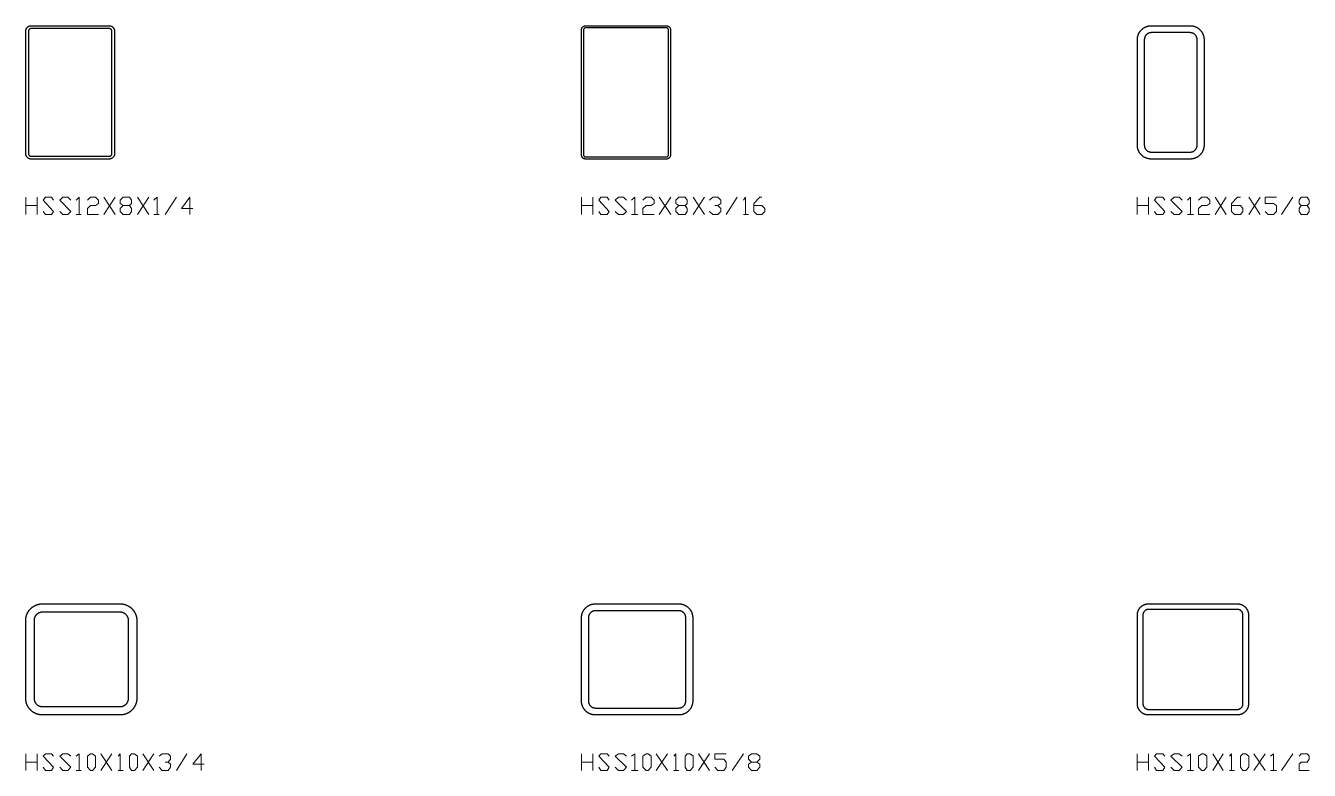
# Model space of a CAD drawing. Header units: inches. Extents: x 0 to 975, y -1305 to 34.
# Drawn here: x 500 to 615.5, y -605 to -538 of the extents above; entities that cross this region are included whole.
import ezdxf

# ---------------------------------------------------------------- set-up
doc = ezdxf.new("R2010")
doc.units = ezdxf.units.IN
doc.header["$MEASUREMENT"] = 0
doc.layers.add('AISC_STEEL', color=7, linetype='Continuous')

msp = doc.modelspace()

# ---------------------------------------------------------------- linework, layer by layer
at = {"color": 3, "lineweight": 0}
for p, q in [((500.01, -554.99), (500.01, -553.43)), ((500.01, -554.16), (501.03, -554.16)), ((501.03, -553.43), (501.03, -554.99)), ((507.02, -553.43), (508.04, -554.99)), ((507.02, -554.99), (508.04, -553.43)), ((510.07, -553.43), (511.08, -554.99)), ((510.07, -554.99), (511.08, -553.43)), ((512.56, -554.99), (513.57, -553.43)), ((550, -554.99), (550, -553.43)), ((550, -554.16), (551.01, -554.16)), ((551.01, -553.43), (551.01, -554.99)), ((557, -553.43), (558.02, -554.99)), ((557, -554.99), (558.02, -553.43)), ((560.05, -553.43), (561.06, -554.99)), ((560.05, -554.99), (561.06, -553.43)), ((563, -554.99), (564.01, -553.43)), ((599.98, -554.99), (599.98, -553.43)), ((599.98, -554.16), (600.99, -554.16)), ((600.99, -553.43), (600.99, -554.99)), ((606.99, -553.43), (608, -554.99)), ((606.99, -554.99), (608, -553.43)), ((610.03, -553.43), (611.04, -554.99)), ((610.03, -554.99), (611.04, -553.43)), ((612.98, -554.99), (613.99, -553.43)), ((504.53, -554.99), (504.99, -554.99)), ((511.54, -554.99), (512, -554.99)), ((554.51, -554.99), (555.07, -554.99)), ((564.57, -554.99), (565.03, -554.99)), ((604.5, -554.99), (605.05, -554.99)), ((500.01, -604.98), (500.01, -603.5)), ((501.03, -603.5), (501.03, -604.98)), ((506.75, -603.5), (507.76, -604.98)), ((506.75, -604.98), (507.76, -603.5)), ((510.53, -603.5), (511.54, -604.98)), ((510.53, -604.98), (511.54, -603.5)), ((513.57, -604.98), (514.49, -603.5)), ((550, -604.98), (550, -603.5)), ((551.01, -603.5), (551.01, -604.98)), ((556.73, -603.5), (557.74, -604.98)), ((556.73, -604.98), (557.74, -603.5)), ((560.51, -603.5), (561.52, -604.98)), ((560.51, -604.98), (561.52, -603.5)), ((563.55, -604.98), (564.57, -603.5)), ((599.98, -604.98), (599.98, -603.5)), ((600.99, -603.5), (600.99, -604.98)), ((606.8, -603.5), (607.72, -604.98)), ((606.8, -604.98), (607.72, -603.5)), ((610.49, -603.5), (611.5, -604.98)), ((610.49, -604.98), (611.5, -603.5)), ((612.98, -604.98), (613.99, -603.5)), ((500.01, -604.24), (501.03, -604.24)), ((504.53, -604.98), (504.99, -604.98)), ((505.82, -604.98), (505.82, -604.98)), ((508.31, -604.98), (508.78, -604.98)), ((509.51, -604.98), (509.51, -604.98)), ((550, -604.24), (551.01, -604.24)), ((554.51, -604.98), (555.07, -604.98)), ((555.81, -604.98), (555.81, -604.98)), ((558.3, -604.98), (558.76, -604.98)), ((559.49, -604.98), (559.49, -604.98)), ((599.98, -604.24), (600.99, -604.24)), ((604.5, -604.98), (605.05, -604.98)), ((605.79, -604.98), (605.79, -604.98)), ((608.28, -604.98), (608.74, -604.98)), ((609.48, -604.98), (609.48, -604.98)), ((611.97, -604.98), (612.52, -604.98))]:
    msp.add_line(p, q, dxfattribs=at)
for points in [[(501.58, -554.72), (501.77, -554.99), (502.32, -554.99), (502.5, -554.72), (501.58, -553.7), (501.77, -553.43), (502.32, -553.43), (502.5, -553.7)], [(503.06, -554.72), (503.33, -554.99), (503.8, -554.99), (504.07, -554.72), (503.06, -553.7), (503.33, -553.43), (503.8, -553.43), (504.07, -553.7)], [(504.53, -553.7), (504.81, -553.43), (504.81, -554.99)], [(505.55, -553.7), (505.82, -553.43), (506.29, -553.43), (506.56, -553.7), (506.56, -553.98), (506.29, -554.16), (505.82, -554.16), (505.55, -554.44), (505.55, -554.99), (506.56, -554.99)], [(509.33, -554.16), (509.51, -554.44), (509.51, -554.72), (509.33, -554.99), (508.78, -554.99), (508.5, -554.72), (508.5, -554.44), (508.78, -554.16), (509.33, -554.16), (509.51, -553.98), (509.51, -553.7), (509.33, -553.43), (508.78, -553.43), (508.5, -553.7), (508.5, -553.98), (508.78, -554.16)], [(511.54, -553.7), (511.82, -553.43), (511.82, -554.99)], [(515.05, -554.44), (514.03, -554.44), (514.77, -553.43), (514.77, -554.99)], [(551.56, -554.72), (551.75, -554.99), (552.3, -554.99), (552.49, -554.72), (551.56, -553.7), (551.75, -553.43), (552.3, -553.43), (552.49, -553.7)], [(553.04, -554.72), (553.32, -554.99), (553.78, -554.99), (554.05, -554.72), (553.04, -553.7), (553.32, -553.43), (553.78, -553.43), (554.05, -553.7)], [(554.51, -553.7), (554.79, -553.43), (554.79, -554.99)], [(555.53, -553.7), (555.81, -553.43), (556.27, -553.43), (556.54, -553.7), (556.54, -553.98), (556.27, -554.16), (555.81, -554.16), (555.53, -554.44), (555.53, -554.99), (556.54, -554.99)], [(559.31, -554.16), (559.49, -554.44), (559.49, -554.72), (559.31, -554.99), (558.76, -554.99), (558.48, -554.72), (558.48, -554.44), (558.76, -554.16), (559.31, -554.16), (559.49, -553.98), (559.49, -553.7), (559.31, -553.43), (558.76, -553.43), (558.48, -553.7), (558.48, -553.98), (558.76, -554.16)], [(561.52, -553.7), (561.8, -553.43), (562.26, -553.43), (562.54, -553.7), (562.54, -553.98), (562.26, -554.16), (561.98, -554.16)], [(562.26, -554.16), (562.54, -554.44), (562.54, -554.72), (562.26, -554.99), (561.8, -554.99), (561.52, -554.72)], [(564.57, -553.7), (564.75, -553.43), (564.75, -554.99)], [(565.49, -554.16), (566.23, -554.16), (566.5, -554.44), (566.5, -554.72), (566.23, -554.99), (565.77, -554.99), (565.49, -554.72), (565.49, -553.98), (566.04, -553.43), (566.23, -553.43)], [(601.55, -554.72), (601.73, -554.99), (602.28, -554.99), (602.47, -554.72), (601.55, -553.7), (601.73, -553.43), (602.28, -553.43), (602.47, -553.7)], [(603.02, -554.72), (603.3, -554.99), (603.76, -554.99), (604.04, -554.72), (603.02, -553.7), (603.3, -553.43), (603.76, -553.43), (604.04, -553.7)], [(604.5, -553.7), (604.77, -553.43), (604.77, -554.99)], [(605.51, -553.7), (605.79, -553.43), (606.25, -553.43), (606.53, -553.7), (606.53, -553.98), (606.25, -554.16), (605.79, -554.16), (605.51, -554.44), (605.51, -554.99), (606.53, -554.99)], [(608.46, -554.16), (609.29, -554.16), (609.48, -554.44), (609.48, -554.72), (609.29, -554.99), (608.74, -554.99), (608.46, -554.72), (608.46, -553.98), (609.01, -553.43), (609.29, -553.43)], [(611.5, -554.72), (611.78, -554.99), (612.24, -554.99), (612.52, -554.72), (612.52, -554.16), (612.24, -553.98), (611.5, -553.98), (611.5, -553.43), (612.52, -553.43)], [(615.29, -554.16), (615.47, -554.44), (615.47, -554.72), (615.29, -554.99), (614.73, -554.99), (614.55, -554.72), (614.55, -554.44), (614.73, -554.16), (615.29, -554.16), (615.47, -553.98), (615.47, -553.7), (615.29, -553.43), (614.73, -553.43), (614.55, -553.7), (614.55, -553.98), (614.73, -554.16)], [(501.58, -604.7), (501.77, -604.98), (502.32, -604.98), (502.5, -604.7), (501.58, -603.69), (501.77, -603.5), (502.32, -603.5), (502.5, -603.69)], [(503.06, -604.7), (503.33, -604.98), (503.8, -604.98), (504.07, -604.7), (503.06, -603.69), (503.33, -603.5), (503.8, -603.5), (504.07, -603.69)], [(504.53, -603.69), (504.81, -603.5), (504.81, -604.98)], [(508.31, -603.69), (508.5, -603.5), (508.5, -604.98)], [(512, -603.69), (512.28, -603.5), (512.83, -603.5), (513.02, -603.69), (513.02, -603.96), (512.83, -604.24), (512.56, -604.24)], [(516.06, -604.42), (515.05, -604.42), (515.78, -603.5), (515.78, -604.98)], [(551.56, -604.7), (551.75, -604.98), (552.3, -604.98), (552.49, -604.7), (551.56, -603.69), (551.75, -603.5), (552.3, -603.5), (552.49, -603.69)], [(553.04, -604.7), (553.32, -604.98), (553.78, -604.98), (554.05, -604.7), (553.04, -603.69), (553.32, -603.5), (553.78, -603.5), (554.05, -603.69)], [(554.51, -603.69), (554.79, -603.5), (554.79, -604.98)], [(558.3, -603.69), (558.48, -603.5), (558.48, -604.98)], [(561.98, -604.7), (562.26, -604.98), (562.81, -604.98), (563, -604.7), (563, -604.24), (562.81, -603.96), (561.98, -603.96), (561.98, -603.5), (563, -603.5)], [(565.77, -604.24), (566.04, -604.42), (566.04, -604.7), (565.77, -604.98), (565.3, -604.98), (565.03, -604.7), (565.03, -604.42), (565.3, -604.24), (565.77, -604.24), (566.04, -603.96), (566.04, -603.69), (565.77, -603.5), (565.3, -603.5), (565.03, -603.69), (565.03, -603.96), (565.3, -604.24)], [(601.55, -604.7), (601.73, -604.98), (602.28, -604.98), (602.47, -604.7), (601.55, -603.69), (601.73, -603.5), (602.28, -603.5), (602.47, -603.69)], [(603.02, -604.7), (603.3, -604.98), (603.76, -604.98), (604.04, -604.7), (603.02, -603.69), (603.3, -603.5), (603.76, -603.5), (604.04, -603.69)], [(604.5, -603.69), (604.77, -603.5), (604.77, -604.98)], [(608.28, -603.69), (608.46, -603.5), (608.46, -604.98)], [(611.97, -603.69), (612.24, -603.5), (612.24, -604.98)], [(614.55, -603.69), (614.73, -603.5), (615.29, -603.5), (615.47, -603.69), (615.47, -603.96), (615.29, -604.24), (614.73, -604.24), (614.55, -604.42), (614.55, -604.98), (615.47, -604.98)], [(512.83, -604.24), (513.02, -604.42), (513.02, -604.7), (512.83, -604.98), (512.28, -604.98), (512, -604.7)]]:
    msp.add_lwpolyline(points, dxfattribs=at)
for points in [[(505.82, -604.98), (505.55, -604.7), (505.55, -603.69), (505.82, -603.5), (506.01, -603.5), (506.29, -603.69), (506.29, -604.7), (506.01, -604.98)], [(509.51, -604.98), (509.33, -604.7), (509.33, -603.69), (509.51, -603.5), (509.79, -603.5), (510.07, -603.69), (510.07, -604.7), (509.79, -604.98)], [(555.81, -604.98), (555.53, -604.7), (555.53, -603.69), (555.81, -603.5), (555.99, -603.5), (556.27, -603.69), (556.27, -604.7), (555.99, -604.98)], [(559.49, -604.98), (559.31, -604.7), (559.31, -603.69), (559.49, -603.5), (559.77, -603.5), (560.05, -603.69), (560.05, -604.7), (559.77, -604.98)], [(605.79, -604.98), (605.51, -604.7), (605.51, -603.69), (605.79, -603.5), (605.97, -603.5), (606.25, -603.69), (606.25, -604.7), (605.97, -604.98)], [(609.48, -604.98), (609.29, -604.7), (609.29, -603.69), (609.48, -603.5), (609.75, -603.5), (610.03, -603.69), (610.03, -604.7), (609.75, -604.98)]]:
    msp.add_lwpolyline(points, close=True, dxfattribs=at)
at = {"layer": 'AISC_STEEL'}
for points in [[(507.5, -538), (507.53, -538), (507.56, -538), (507.59, -538.01), (507.62, -538.01), (507.64, -538.02), (507.67, -538.03), (507.7, -538.04), (507.72, -538.05), (507.75, -538.07), (507.77, -538.08), (507.8, -538.1), (507.82, -538.12), (507.84, -538.14), (507.86, -538.16), (507.88, -538.18), (507.9, -538.2), (507.92, -538.23), (507.93, -538.25), (507.95, -538.28), (507.96, -538.3), (507.97, -538.33), (507.98, -538.36), (507.99, -538.38), (507.99, -538.41), (508, -538.44), (508, -538.47), (508, -538.5), (508, -549.5), (508, -549.53), (508, -549.56), (507.99, -549.59), (507.99, -549.62), (507.98, -549.64), (507.97, -549.67), (507.96, -549.7), (507.95, -549.72), (507.93, -549.75), (507.92, -549.77), (507.9, -549.8), (507.88, -549.82), (507.86, -549.84), (507.84, -549.86), (507.82, -549.88), (507.8, -549.9), (507.77, -549.92), (507.75, -549.93), (507.72, -549.95), (507.7, -549.96), (507.67, -549.97), (507.64, -549.98), (507.62, -549.99), (507.59, -549.99), (507.56, -550), (507.53, -550), (507.5, -550), (500.5, -550), (500.47, -550), (500.44, -550), (500.41, -549.99), (500.38, -549.99), (500.36, -549.98), (500.33, -549.97), (500.3, -549.96), (500.28, -549.95), (500.25, -549.93), (500.23, -549.92), (500.2, -549.9), (500.18, -549.88), (500.16, -549.86), (500.14, -549.84), (500.12, -549.82), (500.1, -549.8), (500.08, -549.77), (500.07, -549.75), (500.05, -549.72), (500.04, -549.7), (500.03, -549.67), (500.02, -549.64), (500.01, -549.62), (500.01, -549.59), (500, -549.56), (500, -549.53), (500, -549.5), (500, -538.5), (500, -538.47), (500, -538.44), (500.01, -538.41), (500.01, -538.38), (500.02, -538.36), (500.03, -538.33), (500.04, -538.3), (500.05, -538.28), (500.07, -538.25), (500.08, -538.23), (500.1, -538.2), (500.12, -538.18), (500.14, -538.16), (500.16, -538.14), (500.18, -538.12), (500.2, -538.1), (500.23, -538.08), (500.25, -538.07), (500.28, -538.05), (500.3, -538.04), (500.33, -538.03), (500.36, -538.02), (500.38, -538.01), (500.41, -538.01), (500.44, -538), (500.47, -538), (500.5, -538)], [(557.62, -538), (557.65, -538), (557.68, -538), (557.71, -538.01), (557.74, -538.02), (557.77, -538.03), (557.8, -538.04), (557.82, -538.06), (557.85, -538.07), (557.87, -538.09), (557.89, -538.11), (557.91, -538.13), (557.93, -538.15), (557.94, -538.18), (557.96, -538.2), (557.97, -538.23), (557.98, -538.26), (557.99, -538.29), (558, -538.32), (558, -538.35), (558, -538.38), (558, -549.62), (558, -549.65), (558, -549.68), (557.99, -549.71), (557.98, -549.74), (557.97, -549.77), (557.96, -549.8), (557.94, -549.82), (557.93, -549.85), (557.91, -549.87), (557.89, -549.89), (557.87, -549.91), (557.85, -549.93), (557.82, -549.94), (557.8, -549.96), (557.77, -549.97), (557.74, -549.98), (557.71, -549.99), (557.68, -550), (557.65, -550), (557.62, -550), (550.38, -550), (550.35, -550), (550.32, -550), (550.29, -549.99), (550.26, -549.98), (550.23, -549.97), (550.2, -549.96), (550.18, -549.94), (550.15, -549.93), (550.13, -549.91), (550.11, -549.89), (550.09, -549.87), (550.07, -549.85), (550.06, -549.82), (550.04, -549.8), (550.03, -549.77), (550.02, -549.74), (550.01, -549.71), (550, -549.68), (550, -549.65), (550, -549.62), (550, -538.38), (550, -538.35), (550, -538.32), (550.01, -538.29), (550.02, -538.26), (550.03, -538.23), (550.04, -538.2), (550.06, -538.18), (550.07, -538.15), (550.09, -538.13), (550.11, -538.11), (550.13, -538.09), (550.15, -538.07), (550.18, -538.06), (550.2, -538.04), (550.23, -538.03), (550.26, -538.02), (550.29, -538.01), (550.32, -538), (550.35, -538), (550.38, -538)], [(604.75, -538), (604.78, -538), (604.81, -538), (604.84, -538), (604.87, -538.01), (604.9, -538.01), (604.93, -538.01), (604.96, -538.02), (604.99, -538.02), (605.02, -538.03), (605.04, -538.04), (605.07, -538.04), (605.1, -538.05), (605.13, -538.06), (605.16, -538.07), (605.19, -538.08), (605.21, -538.09), (605.24, -538.1), (605.27, -538.11), (605.3, -538.13), (605.32, -538.14), (605.35, -538.15), (605.38, -538.17), (605.4, -538.18), (605.43, -538.2), (605.45, -538.21), (605.48, -538.23), (605.5, -538.25), (605.52, -538.27), (605.55, -538.29), (605.57, -538.31), (605.59, -538.33), (605.61, -538.35), (605.63, -538.37), (605.65, -538.39), (605.67, -538.41), (605.69, -538.43), (605.71, -538.45), (605.73, -538.48), (605.75, -538.5), (605.77, -538.52), (605.79, -538.55), (605.8, -538.57), (605.82, -538.6), (605.83, -538.62), (605.85, -538.65), (605.86, -538.68), (605.87, -538.7), (605.89, -538.73), (605.9, -538.76), (605.91, -538.79), (605.92, -538.81), (605.93, -538.84), (605.94, -538.87), (605.95, -538.9), (605.96, -538.93), (605.96, -538.96), (605.97, -538.98), (605.98, -539.01), (605.98, -539.04), (605.99, -539.07), (605.99, -539.1), (605.99, -539.13), (606, -539.16), (606, -539.19), (606, -539.22), (606, -539.25), (606, -548.75), (606, -548.78), (606, -548.81), (606, -548.84), (605.99, -548.87), (605.99, -548.9), (605.99, -548.93), (605.98, -548.96), (605.98, -548.99), (605.97, -549.02), (605.96, -549.04), (605.96, -549.07), (605.95, -549.1), (605.94, -549.13), (605.93, -549.16), (605.92, -549.19), (605.91, -549.21), (605.9, -549.24), (605.89, -549.27), (605.87, -549.3), (605.86, -549.32), (605.85, -549.35), (605.83, -549.38), (605.82, -549.4), (605.8, -549.43), (605.79, -549.45), (605.77, -549.48), (605.75, -549.5), (605.73, -549.52), (605.71, -549.55), (605.69, -549.57), (605.67, -549.59), (605.65, -549.61), (605.63, -549.63), (605.61, -549.65), (605.59, -549.67), (605.57, -549.69), (605.55, -549.71), (605.52, -549.73), (605.5, -549.75), (605.48, -549.77), (605.45, -549.79), (605.43, -549.8), (605.4, -549.82), (605.38, -549.83), (605.35, -549.85), (605.32, -549.86), (605.3, -549.87), (605.27, -549.89), (605.24, -549.9), (605.21, -549.91), (605.19, -549.92), (605.16, -549.93), (605.13, -549.94), (605.1, -549.95), (605.07, -549.96), (605.04, -549.96), (605.02, -549.97), (604.99, -549.98), (604.96, -549.98), (604.93, -549.99), (604.9, -549.99), (604.87, -549.99), (604.84, -550), (604.81, -550), (604.78, -550), (604.75, -550), (601.25, -550), (601.22, -550), (601.19, -550), (601.16, -550), (601.13, -549.99), (601.1, -549.99), (601.07, -549.99), (601.04, -549.98), (601.01, -549.98), (600.98, -549.97), (600.96, -549.96), (600.93, -549.96), (600.9, -549.95), (600.87, -549.94), (600.84, -549.93), (600.81, -549.92), (600.79, -549.91), (600.76, -549.9), (600.73, -549.89), (600.7, -549.87), (600.68, -549.86), (600.65, -549.85), (600.62, -549.83), (600.6, -549.82), (600.57, -549.8), (600.55, -549.79), (600.52, -549.77), (600.5, -549.75), (600.48, -549.73), (600.45, -549.71), (600.43, -549.69), (600.41, -549.67), (600.39, -549.65), (600.37, -549.63), (600.35, -549.61), (600.33, -549.59), (600.31, -549.57), (600.29, -549.55), (600.27, -549.52), (600.25, -549.5), (600.23, -549.48), (600.21, -549.45), (600.2, -549.43), (600.18, -549.4), (600.17, -549.38), (600.15, -549.35), (600.14, -549.32), (600.13, -549.3), (600.11, -549.27), (600.1, -549.24), (600.09, -549.21), (600.08, -549.19), (600.07, -549.16), (600.06, -549.13), (600.05, -549.1), (600.04, -549.07), (600.04, -549.04), (600.03, -549.02), (600.02, -548.99), (600.02, -548.96), (600.01, -548.93), (600.01, -548.9), (600.01, -548.87), (600, -548.84), (600, -548.81), (600, -548.78), (600, -548.75), (600, -539.25), (600, -539.22), (600, -539.19), (600, -539.16), (600.01, -539.13), (600.01, -539.1), (600.01, -539.07), (600.02, -539.04), (600.02, -539.01), (600.03, -538.98), (600.04, -538.96), (600.04, -538.93), (600.05, -538.9), (600.06, -538.87), (600.07, -538.84), (600.08, -538.81), (600.09, -538.79), (600.1, -538.76), (600.11, -538.73), (600.13, -538.7), (600.14, -538.68), (600.15, -538.65), (600.17, -538.62), (600.18, -538.6), (600.2, -538.57), (600.21, -538.55), (600.23, -538.52), (600.25, -538.5), (600.27, -538.48), (600.29, -538.45), (600.31, -538.43), (600.33, -538.41), (600.35, -538.39), (600.37, -538.37), (600.39, -538.35), (600.41, -538.33), (600.43, -538.31), (600.45, -538.29), (600.48, -538.27), (600.5, -538.25), (600.52, -538.23), (600.55, -538.21), (600.57, -538.2), (600.6, -538.18), (600.62, -538.17), (600.65, -538.15), (600.68, -538.14), (600.7, -538.13), (600.73, -538.11), (600.76, -538.1), (600.79, -538.09), (600.81, -538.08), (600.84, -538.07), (600.87, -538.06), (600.9, -538.05), (600.93, -538.04), (600.96, -538.04), (600.98, -538.03), (601.01, -538.02), (601.04, -538.02), (601.07, -538.01), (601.1, -538.01), (601.13, -538.01), (601.16, -538), (601.19, -538), (601.22, -538), (601.25, -538)], [(500.5, -538.25), (500.47, -538.25), (500.44, -538.26), (500.42, -538.26), (500.39, -538.27), (500.37, -538.29), (500.34, -538.3), (500.32, -538.32), (500.3, -538.34), (500.29, -538.37), (500.27, -538.39), (500.26, -538.42), (500.26, -538.44), (500.25, -538.47), (500.25, -538.5), (500.25, -549.5), (500.25, -549.53), (500.26, -549.56), (500.26, -549.58), (500.27, -549.61), (500.29, -549.63), (500.3, -549.66), (500.32, -549.68), (500.34, -549.7), (500.37, -549.71), (500.39, -549.73), (500.42, -549.74), (500.44, -549.74), (500.47, -549.75), (500.5, -549.75), (507.5, -549.75), (507.53, -549.75), (507.56, -549.74), (507.58, -549.74), (507.61, -549.73), (507.63, -549.71), (507.66, -549.7), (507.68, -549.68), (507.7, -549.66), (507.71, -549.63), (507.73, -549.61), (507.74, -549.58), (507.74, -549.56), (507.75, -549.53), (507.75, -549.5), (507.75, -538.5), (507.75, -538.47), (507.74, -538.44), (507.74, -538.42), (507.73, -538.39), (507.71, -538.37), (507.7, -538.34), (507.68, -538.32), (507.66, -538.3), (507.63, -538.29), (507.61, -538.27), (507.58, -538.26), (507.56, -538.26), (507.53, -538.25), (507.5, -538.25)], [(550.38, -538.19), (550.35, -538.19), (550.33, -538.19), (550.3, -538.2), (550.28, -538.21), (550.26, -538.23), (550.24, -538.24), (550.23, -538.26), (550.21, -538.28), (550.2, -538.3), (550.19, -538.33), (550.19, -538.35), (550.19, -538.38), (550.19, -549.62), (550.19, -549.65), (550.19, -549.67), (550.2, -549.7), (550.21, -549.72), (550.23, -549.74), (550.24, -549.76), (550.26, -549.77), (550.28, -549.79), (550.3, -549.8), (550.33, -549.81), (550.35, -549.81), (550.38, -549.81), (557.62, -549.81), (557.65, -549.81), (557.67, -549.81), (557.7, -549.8), (557.72, -549.79), (557.74, -549.77), (557.76, -549.76), (557.77, -549.74), (557.79, -549.72), (557.8, -549.7), (557.81, -549.67), (557.81, -549.65), (557.81, -549.62), (557.81, -538.38), (557.81, -538.35), (557.81, -538.33), (557.8, -538.3), (557.79, -538.28), (557.77, -538.26), (557.76, -538.24), (557.74, -538.23), (557.72, -538.21), (557.7, -538.2), (557.67, -538.19), (557.65, -538.19), (557.62, -538.19)], [(601.25, -538.62), (601.22, -538.63), (601.19, -538.63), (601.16, -538.63), (601.13, -538.64), (601.1, -538.64), (601.07, -538.65), (601.05, -538.66), (601.02, -538.67), (600.99, -538.68), (600.96, -538.69), (600.94, -538.71), (600.91, -538.72), (600.89, -538.74), (600.86, -538.76), (600.84, -538.78), (600.82, -538.8), (600.8, -538.82), (600.78, -538.84), (600.76, -538.86), (600.74, -538.89), (600.72, -538.91), (600.71, -538.94), (600.69, -538.96), (600.68, -538.99), (600.67, -539.02), (600.66, -539.05), (600.65, -539.07), (600.64, -539.1), (600.64, -539.13), (600.63, -539.16), (600.63, -539.19), (600.63, -539.22), (600.62, -539.25), (600.62, -548.75), (600.63, -548.78), (600.63, -548.81), (600.63, -548.84), (600.64, -548.87), (600.64, -548.9), (600.65, -548.93), (600.66, -548.95), (600.67, -548.98), (600.68, -549.01), (600.69, -549.04), (600.71, -549.06), (600.72, -549.09), (600.74, -549.11), (600.76, -549.14), (600.78, -549.16), (600.8, -549.18), (600.82, -549.2), (600.84, -549.22), (600.86, -549.24), (600.89, -549.26), (600.91, -549.28), (600.94, -549.29), (600.96, -549.31), (600.99, -549.32), (601.02, -549.33), (601.05, -549.34), (601.07, -549.35), (601.1, -549.36), (601.13, -549.36), (601.16, -549.37), (601.19, -549.37), (601.22, -549.37), (601.25, -549.38), (604.75, -549.38), (604.78, -549.37), (604.81, -549.37), (604.84, -549.37), (604.87, -549.36), (604.9, -549.36), (604.93, -549.35), (604.95, -549.34), (604.98, -549.33), (605.01, -549.32), (605.04, -549.31), (605.06, -549.29), (605.09, -549.28), (605.11, -549.26), (605.14, -549.24), (605.16, -549.22), (605.18, -549.2), (605.2, -549.18), (605.22, -549.16), (605.24, -549.14), (605.26, -549.11), (605.28, -549.09), (605.29, -549.06), (605.31, -549.04), (605.32, -549.01), (605.33, -548.98), (605.34, -548.95), (605.35, -548.93), (605.36, -548.9), (605.36, -548.87), (605.37, -548.84), (605.37, -548.81), (605.37, -548.78), (605.38, -548.75), (605.38, -539.25), (605.37, -539.22), (605.37, -539.19), (605.37, -539.16), (605.36, -539.13), (605.36, -539.1), (605.35, -539.07), (605.34, -539.05), (605.33, -539.02), (605.32, -538.99), (605.31, -538.96), (605.29, -538.94), (605.28, -538.91), (605.26, -538.89), (605.24, -538.86), (605.22, -538.84), (605.2, -538.82), (605.18, -538.8), (605.16, -538.78), (605.14, -538.76), (605.11, -538.74), (605.09, -538.72), (605.06, -538.71), (605.04, -538.69), (605.01, -538.68), (604.98, -538.67), (604.95, -538.66), (604.93, -538.65), (604.9, -538.64), (604.87, -538.64), (604.84, -538.63), (604.81, -538.63), (604.78, -538.63), (604.75, -538.62)], [(508.5, -590), (508.53, -590), (508.56, -590), (508.59, -590), (508.62, -590), (508.65, -590.01), (508.68, -590.01), (508.71, -590.01), (508.74, -590.02), (508.77, -590.02), (508.8, -590.03), (508.83, -590.04), (508.85, -590.04), (508.88, -590.05), (508.91, -590.06), (508.94, -590.07), (508.97, -590.08), (509, -590.08), (509.03, -590.1), (509.05, -590.11), (509.08, -590.12), (509.11, -590.13), (509.14, -590.14), (509.16, -590.15), (509.19, -590.17), (509.22, -590.18), (509.24, -590.2), (509.27, -590.21), (509.29, -590.23), (509.32, -590.24), (509.34, -590.26), (509.37, -590.28), (509.39, -590.29), (509.42, -590.31), (509.44, -590.33), (509.46, -590.35), (509.48, -590.37), (509.51, -590.39), (509.53, -590.41), (509.55, -590.43), (509.57, -590.45), (509.59, -590.47), (509.61, -590.49), (509.63, -590.52), (509.65, -590.54), (509.67, -590.56), (509.69, -590.58), (509.71, -590.61), (509.72, -590.63), (509.74, -590.66), (509.76, -590.68), (509.77, -590.71), (509.79, -590.73), (509.8, -590.76), (509.82, -590.78), (509.83, -590.81), (509.85, -590.84), (509.86, -590.86), (509.87, -590.89), (509.88, -590.92), (509.89, -590.95), (509.9, -590.97), (509.92, -591), (509.92, -591.03), (509.93, -591.06), (509.94, -591.09), (509.95, -591.12), (509.96, -591.15), (509.96, -591.17), (509.97, -591.2), (509.98, -591.23), (509.98, -591.26), (509.99, -591.29), (509.99, -591.32), (509.99, -591.35), (510, -591.38), (510, -591.41), (510, -591.44), (510, -591.47), (510, -591.5), (510, -598.5), (510, -598.53), (510, -598.56), (510, -598.59), (510, -598.62), (509.99, -598.65), (509.99, -598.68), (509.99, -598.71), (509.98, -598.74), (509.98, -598.77), (509.97, -598.8), (509.96, -598.83), (509.96, -598.85), (509.95, -598.88), (509.94, -598.91), (509.93, -598.94), (509.92, -598.97), (509.92, -599), (509.9, -599.03), (509.89, -599.05), (509.88, -599.08), (509.87, -599.11), (509.86, -599.14), (509.85, -599.16), (509.83, -599.19), (509.82, -599.22), (509.8, -599.24), (509.79, -599.27), (509.77, -599.29), (509.76, -599.32), (509.74, -599.34), (509.72, -599.37), (509.71, -599.39), (509.69, -599.42), (509.67, -599.44), (509.65, -599.46), (509.63, -599.48), (509.61, -599.51), (509.59, -599.53), (509.57, -599.55), (509.55, -599.57), (509.53, -599.59), (509.51, -599.61), (509.48, -599.63), (509.46, -599.65), (509.44, -599.67), (509.42, -599.69), (509.39, -599.71), (509.37, -599.72), (509.34, -599.74), (509.32, -599.76), (509.29, -599.77), (509.27, -599.79), (509.24, -599.8), (509.22, -599.82), (509.19, -599.83), (509.16, -599.85), (509.14, -599.86), (509.11, -599.87), (509.08, -599.88), (509.05, -599.89), (509.03, -599.9), (509, -599.92), (508.97, -599.92), (508.94, -599.93), (508.91, -599.94), (508.88, -599.95), (508.85, -599.96), (508.83, -599.96), (508.8, -599.97), (508.77, -599.98), (508.74, -599.98), (508.71, -599.99), (508.68, -599.99), (508.65, -599.99), (508.62, -600), (508.59, -600), (508.56, -600), (508.53, -600), (508.5, -600), (501.5, -600), (501.47, -600), (501.44, -600), (501.41, -600), (501.38, -600), (501.35, -599.99), (501.32, -599.99), (501.29, -599.99), (501.26, -599.98), (501.23, -599.98), (501.2, -599.97), (501.17, -599.96), (501.15, -599.96), (501.12, -599.95), (501.09, -599.94), (501.06, -599.93), (501.03, -599.92), (501, -599.92), (500.97, -599.9), (500.95, -599.89), (500.92, -599.88), (500.89, -599.87), (500.86, -599.86), (500.84, -599.85), (500.81, -599.83), (500.78, -599.82), (500.76, -599.8), (500.73, -599.79), (500.71, -599.77), (500.68, -599.76), (500.66, -599.74), (500.63, -599.72), (500.61, -599.71), (500.58, -599.69), (500.56, -599.67), (500.54, -599.65), (500.52, -599.63), (500.49, -599.61), (500.47, -599.59), (500.45, -599.57), (500.43, -599.55), (500.41, -599.53), (500.39, -599.51), (500.37, -599.48), (500.35, -599.46), (500.33, -599.44), (500.31, -599.42), (500.29, -599.39), (500.28, -599.37), (500.26, -599.34), (500.24, -599.32), (500.23, -599.29), (500.21, -599.27), (500.2, -599.24), (500.18, -599.22), (500.17, -599.19), (500.15, -599.16), (500.14, -599.14), (500.13, -599.11), (500.12, -599.08), (500.11, -599.05), (500.1, -599.03), (500.08, -599), (500.08, -598.97), (500.07, -598.94), (500.06, -598.91), (500.05, -598.88), (500.04, -598.85), (500.04, -598.83), (500.03, -598.8), (500.02, -598.77), (500.02, -598.74), (500.01, -598.71), (500.01, -598.68), (500.01, -598.65), (500, -598.62), (500, -598.59), (500, -598.56), (500, -598.53), (500, -598.5), (500, -591.5), (500, -591.47), (500, -591.44), (500, -591.41), (500, -591.38), (500.01, -591.35), (500.01, -591.32), (500.01, -591.29), (500.02, -591.26), (500.02, -591.23), (500.03, -591.2), (500.04, -591.17), (500.04, -591.15), (500.05, -591.12), (500.06, -591.09), (500.07, -591.06), (500.08, -591.03), (500.08, -591), (500.1, -590.97), (500.11, -590.95), (500.12, -590.92), (500.13, -590.89), (500.14, -590.86), (500.15, -590.84), (500.17, -590.81), (500.18, -590.78), (500.2, -590.76), (500.21, -590.73), (500.23, -590.71), (500.24, -590.68), (500.26, -590.66), (500.28, -590.63), (500.29, -590.61), (500.31, -590.58), (500.33, -590.56), (500.35, -590.54), (500.37, -590.52), (500.39, -590.49), (500.41, -590.47), (500.43, -590.45), (500.45, -590.43), (500.47, -590.41), (500.49, -590.39), (500.52, -590.37), (500.54, -590.35), (500.56, -590.33), (500.58, -590.31), (500.61, -590.29), (500.63, -590.28), (500.66, -590.26), (500.68, -590.24), (500.71, -590.23), (500.73, -590.21), (500.76, -590.2), (500.78, -590.18), (500.81, -590.17), (500.84, -590.15), (500.86, -590.14), (500.89, -590.13), (500.92, -590.12), (500.95, -590.11), (500.97, -590.1), (501, -590.08), (501.03, -590.08), (501.06, -590.07), (501.09, -590.06), (501.12, -590.05), (501.15, -590.04), (501.17, -590.04), (501.2, -590.03), (501.23, -590.02), (501.26, -590.02), (501.29, -590.01), (501.32, -590.01), (501.35, -590.01), (501.38, -590), (501.41, -590), (501.44, -590), (501.47, -590), (501.5, -590)], [(558.75, -590), (558.78, -590), (558.81, -590), (558.84, -590), (558.87, -590.01), (558.9, -590.01), (558.93, -590.01), (558.96, -590.02), (558.99, -590.02), (559.02, -590.03), (559.04, -590.04), (559.07, -590.04), (559.1, -590.05), (559.13, -590.06), (559.16, -590.07), (559.19, -590.08), (559.21, -590.09), (559.24, -590.1), (559.27, -590.11), (559.3, -590.13), (559.32, -590.14), (559.35, -590.15), (559.38, -590.17), (559.4, -590.18), (559.43, -590.2), (559.45, -590.21), (559.48, -590.23), (559.5, -590.25), (559.52, -590.27), (559.55, -590.29), (559.57, -590.31), (559.59, -590.33), (559.61, -590.35), (559.63, -590.37), (559.65, -590.39), (559.67, -590.41), (559.69, -590.43), (559.71, -590.45), (559.73, -590.48), (559.75, -590.5), (559.77, -590.52), (559.79, -590.55), (559.8, -590.57), (559.82, -590.6), (559.83, -590.62), (559.85, -590.65), (559.86, -590.68), (559.87, -590.7), (559.89, -590.73), (559.9, -590.76), (559.91, -590.79), (559.92, -590.81), (559.93, -590.84), (559.94, -590.87), (559.95, -590.9), (559.96, -590.93), (559.96, -590.96), (559.97, -590.98), (559.98, -591.01), (559.98, -591.04), (559.99, -591.07), (559.99, -591.1), (559.99, -591.13), (560, -591.16), (560, -591.19), (560, -591.22), (560, -591.25), (560, -598.75), (560, -598.78), (560, -598.81), (560, -598.84), (559.99, -598.87), (559.99, -598.9), (559.99, -598.93), (559.98, -598.96), (559.98, -598.99), (559.97, -599.02), (559.96, -599.04), (559.96, -599.07), (559.95, -599.1), (559.94, -599.13), (559.93, -599.16), (559.92, -599.19), (559.91, -599.21), (559.9, -599.24), (559.89, -599.27), (559.87, -599.3), (559.86, -599.32), (559.85, -599.35), (559.83, -599.38), (559.82, -599.4), (559.8, -599.43), (559.79, -599.45), (559.77, -599.48), (559.75, -599.5), (559.73, -599.52), (559.71, -599.55), (559.69, -599.57), (559.67, -599.59), (559.65, -599.61), (559.63, -599.63), (559.61, -599.65), (559.59, -599.67), (559.57, -599.69), (559.55, -599.71), (559.52, -599.73), (559.5, -599.75), (559.48, -599.77), (559.45, -599.79), (559.43, -599.8), (559.4, -599.82), (559.38, -599.83), (559.35, -599.85), (559.32, -599.86), (559.3, -599.87), (559.27, -599.89), (559.24, -599.9), (559.21, -599.91), (559.19, -599.92), (559.16, -599.93), (559.13, -599.94), (559.1, -599.95), (559.07, -599.96), (559.04, -599.96), (559.02, -599.97), (558.99, -599.98), (558.96, -599.98), (558.93, -599.99), (558.9, -599.99), (558.87, -599.99), (558.84, -600), (558.81, -600), (558.78, -600), (558.75, -600), (551.25, -600), (551.22, -600), (551.19, -600), (551.16, -600), (551.13, -599.99), (551.1, -599.99), (551.07, -599.99), (551.04, -599.98), (551.01, -599.98), (550.98, -599.97), (550.96, -599.96), (550.93, -599.96), (550.9, -599.95), (550.87, -599.94), (550.84, -599.93), (550.81, -599.92), (550.79, -599.91), (550.76, -599.9), (550.73, -599.89), (550.7, -599.87), (550.68, -599.86), (550.65, -599.85), (550.62, -599.83), (550.6, -599.82), (550.57, -599.8), (550.55, -599.79), (550.52, -599.77), (550.5, -599.75), (550.48, -599.73), (550.45, -599.71), (550.43, -599.69), (550.41, -599.67), (550.39, -599.65), (550.37, -599.63), (550.35, -599.61), (550.33, -599.59), (550.31, -599.57), (550.29, -599.55), (550.27, -599.52), (550.25, -599.5), (550.23, -599.48), (550.21, -599.45), (550.2, -599.43), (550.18, -599.4), (550.17, -599.38), (550.15, -599.35), (550.14, -599.32), (550.13, -599.3), (550.11, -599.27), (550.1, -599.24), (550.09, -599.21), (550.08, -599.19), (550.07, -599.16), (550.06, -599.13), (550.05, -599.1), (550.04, -599.07), (550.04, -599.04), (550.03, -599.02), (550.02, -598.99), (550.02, -598.96), (550.01, -598.93), (550.01, -598.9), (550.01, -598.87), (550, -598.84), (550, -598.81), (550, -598.78), (550, -598.75), (550, -591.25), (550, -591.22), (550, -591.19), (550, -591.16), (550.01, -591.13), (550.01, -591.1), (550.01, -591.07), (550.02, -591.04), (550.02, -591.01), (550.03, -590.98), (550.04, -590.96), (550.04, -590.93), (550.05, -590.9), (550.06, -590.87), (550.07, -590.84), (550.08, -590.81), (550.09, -590.79), (550.1, -590.76), (550.11, -590.73), (550.13, -590.7), (550.14, -590.68), (550.15, -590.65), (550.17, -590.62), (550.18, -590.6), (550.2, -590.57), (550.21, -590.55), (550.23, -590.52), (550.25, -590.5), (550.27, -590.48), (550.29, -590.45), (550.31, -590.43), (550.33, -590.41), (550.35, -590.39), (550.37, -590.37), (550.39, -590.35), (550.41, -590.33), (550.43, -590.31), (550.45, -590.29), (550.48, -590.27), (550.5, -590.25), (550.52, -590.23), (550.55, -590.21), (550.57, -590.2), (550.6, -590.18), (550.62, -590.17), (550.65, -590.15), (550.68, -590.14), (550.7, -590.13), (550.73, -590.11), (550.76, -590.1), (550.79, -590.09), (550.81, -590.08), (550.84, -590.07), (550.87, -590.06), (550.9, -590.05), (550.93, -590.04), (550.96, -590.04), (550.98, -590.03), (551.01, -590.02), (551.04, -590.02), (551.07, -590.01), (551.1, -590.01), (551.13, -590.01), (551.16, -590), (551.19, -590), (551.22, -590), (551.25, -590)], [(609, -590), (609.03, -590), (609.06, -590), (609.09, -590), (609.12, -590.01), (609.15, -590.01), (609.18, -590.02), (609.21, -590.02), (609.23, -590.03), (609.26, -590.04), (609.29, -590.04), (609.32, -590.05), (609.35, -590.06), (609.38, -590.07), (609.4, -590.08), (609.43, -590.1), (609.46, -590.11), (609.48, -590.12), (609.51, -590.14), (609.53, -590.15), (609.56, -590.17), (609.58, -590.19), (609.61, -590.21), (609.63, -590.22), (609.65, -590.24), (609.67, -590.26), (609.7, -590.28), (609.72, -590.3), (609.74, -590.33), (609.76, -590.35), (609.78, -590.37), (609.79, -590.39), (609.81, -590.42), (609.83, -590.44), (609.85, -590.47), (609.86, -590.49), (609.88, -590.52), (609.89, -590.54), (609.9, -590.57), (609.92, -590.6), (609.93, -590.62), (609.94, -590.65), (609.95, -590.68), (609.96, -590.71), (609.96, -590.74), (609.97, -590.77), (609.98, -590.79), (609.98, -590.82), (609.99, -590.85), (609.99, -590.88), (610, -590.91), (610, -590.94), (610, -590.97), (610, -591), (610, -599), (610, -599.03), (610, -599.06), (610, -599.09), (609.99, -599.12), (609.99, -599.15), (609.98, -599.18), (609.98, -599.21), (609.97, -599.23), (609.96, -599.26), (609.96, -599.29), (609.95, -599.32), (609.94, -599.35), (609.93, -599.38), (609.92, -599.4), (609.9, -599.43), (609.89, -599.46), (609.88, -599.48), (609.86, -599.51), (609.85, -599.53), (609.83, -599.56), (609.81, -599.58), (609.79, -599.61), (609.78, -599.63), (609.76, -599.65), (609.74, -599.67), (609.72, -599.7), (609.7, -599.72), (609.67, -599.74), (609.65, -599.76), (609.63, -599.78), (609.61, -599.79), (609.58, -599.81), (609.56, -599.83), (609.53, -599.85), (609.51, -599.86), (609.48, -599.88), (609.46, -599.89), (609.43, -599.9), (609.4, -599.92), (609.38, -599.93), (609.35, -599.94), (609.32, -599.95), (609.29, -599.96), (609.26, -599.96), (609.23, -599.97), (609.21, -599.98), (609.18, -599.98), (609.15, -599.99), (609.12, -599.99), (609.09, -600), (609.06, -600), (609.03, -600), (609, -600), (601, -600), (600.97, -600), (600.94, -600), (600.91, -600), (600.88, -599.99), (600.85, -599.99), (600.82, -599.98), (600.79, -599.98), (600.77, -599.97), (600.74, -599.96), (600.71, -599.96), (600.68, -599.95), (600.65, -599.94), (600.62, -599.93), (600.6, -599.92), (600.57, -599.9), (600.54, -599.89), (600.52, -599.88), (600.49, -599.86), (600.47, -599.85), (600.44, -599.83), (600.42, -599.81), (600.39, -599.79), (600.37, -599.78), (600.35, -599.76), (600.33, -599.74), (600.3, -599.72), (600.28, -599.7), (600.26, -599.67), (600.24, -599.65), (600.22, -599.63), (600.21, -599.61), (600.19, -599.58), (600.17, -599.56), (600.15, -599.53), (600.14, -599.51), (600.12, -599.48), (600.11, -599.46), (600.1, -599.43), (600.08, -599.4), (600.07, -599.38), (600.06, -599.35), (600.05, -599.32), (600.04, -599.29), (600.04, -599.26), (600.03, -599.23), (600.02, -599.21), (600.02, -599.18), (600.01, -599.15), (600.01, -599.12), (600, -599.09), (600, -599.06), (600, -599.03), (600, -599), (600, -591), (600, -590.97), (600, -590.94), (600, -590.91), (600.01, -590.88), (600.01, -590.85), (600.02, -590.82), (600.02, -590.79), (600.03, -590.77), (600.04, -590.74), (600.04, -590.71), (600.05, -590.68), (600.06, -590.65), (600.07, -590.62), (600.08, -590.6), (600.1, -590.57), (600.11, -590.54), (600.12, -590.52), (600.14, -590.49), (600.15, -590.47), (600.17, -590.44), (600.19, -590.42), (600.21, -590.39), (600.22, -590.37), (600.24, -590.35), (600.26, -590.33), (600.28, -590.3), (600.3, -590.28), (600.33, -590.26), (600.35, -590.24), (600.37, -590.22), (600.39, -590.21), (600.42, -590.19), (600.44, -590.17), (600.47, -590.15), (600.49, -590.14), (600.52, -590.12), (600.54, -590.11), (600.57, -590.1), (600.6, -590.08), (600.62, -590.07), (600.65, -590.06), (600.68, -590.05), (600.71, -590.04), (600.74, -590.04), (600.77, -590.03), (600.79, -590.02), (600.82, -590.02), (600.85, -590.01), (600.88, -590.01), (600.91, -590), (600.94, -590), (600.97, -590), (601, -590)], [(501.5, -590.75), (501.47, -590.75), (501.44, -590.75), (501.41, -590.76), (501.38, -590.76), (501.35, -590.76), (501.32, -590.77), (501.3, -590.78), (501.27, -590.79), (501.24, -590.8), (501.21, -590.81), (501.19, -590.82), (501.16, -590.83), (501.13, -590.85), (501.11, -590.86), (501.08, -590.88), (501.06, -590.89), (501.04, -590.91), (501.01, -590.93), (500.99, -590.95), (500.97, -590.97), (500.95, -590.99), (500.93, -591.01), (500.91, -591.04), (500.89, -591.06), (500.88, -591.08), (500.86, -591.11), (500.85, -591.13), (500.83, -591.16), (500.82, -591.19), (500.81, -591.21), (500.8, -591.24), (500.79, -591.27), (500.78, -591.3), (500.77, -591.32), (500.76, -591.35), (500.76, -591.38), (500.76, -591.41), (500.75, -591.44), (500.75, -591.47), (500.75, -591.5), (500.75, -598.5), (500.75, -598.53), (500.75, -598.56), (500.76, -598.59), (500.76, -598.62), (500.76, -598.65), (500.77, -598.68), (500.78, -598.7), (500.79, -598.73), (500.8, -598.76), (500.81, -598.79), (500.82, -598.81), (500.83, -598.84), (500.85, -598.87), (500.86, -598.89), (500.88, -598.92), (500.89, -598.94), (500.91, -598.96), (500.93, -598.99), (500.95, -599.01), (500.97, -599.03), (500.99, -599.05), (501.01, -599.07), (501.04, -599.09), (501.06, -599.11), (501.08, -599.12), (501.11, -599.14), (501.13, -599.15), (501.16, -599.17), (501.19, -599.18), (501.21, -599.19), (501.24, -599.2), (501.27, -599.21), (501.3, -599.22), (501.32, -599.23), (501.35, -599.24), (501.38, -599.24), (501.41, -599.24), (501.44, -599.25), (501.47, -599.25), (501.5, -599.25), (508.5, -599.25), (508.53, -599.25), (508.56, -599.25), (508.59, -599.24), (508.62, -599.24), (508.65, -599.24), (508.68, -599.23), (508.7, -599.22), (508.73, -599.21), (508.76, -599.2), (508.79, -599.19), (508.81, -599.18), (508.84, -599.17), (508.87, -599.15), (508.89, -599.14), (508.92, -599.12), (508.94, -599.11), (508.96, -599.09), (508.99, -599.07), (509.01, -599.05), (509.03, -599.03), (509.05, -599.01), (509.07, -598.99), (509.09, -598.96), (509.11, -598.94), (509.12, -598.92), (509.14, -598.89), (509.15, -598.87), (509.17, -598.84), (509.18, -598.81), (509.19, -598.79), (509.2, -598.76), (509.21, -598.73), (509.22, -598.7), (509.23, -598.68), (509.24, -598.65), (509.24, -598.62), (509.24, -598.59), (509.25, -598.56), (509.25, -598.53), (509.25, -598.5), (509.25, -591.5), (509.25, -591.47), (509.25, -591.44), (509.24, -591.41), (509.24, -591.38), (509.24, -591.35), (509.23, -591.32), (509.22, -591.3), (509.21, -591.27), (509.2, -591.24), (509.19, -591.21), (509.18, -591.19), (509.17, -591.16), (509.15, -591.13), (509.14, -591.11), (509.12, -591.08), (509.11, -591.06), (509.09, -591.04), (509.07, -591.01), (509.05, -590.99), (509.03, -590.97), (509.01, -590.95), (508.99, -590.93), (508.96, -590.91), (508.94, -590.89), (508.92, -590.88), (508.89, -590.86), (508.87, -590.85), (508.84, -590.83), (508.81, -590.82), (508.79, -590.81), (508.76, -590.8), (508.73, -590.79), (508.7, -590.78), (508.68, -590.77), (508.65, -590.76), (508.62, -590.76), (508.59, -590.76), (508.56, -590.75), (508.53, -590.75), (508.5, -590.75)], [(551.25, -590.62), (551.22, -590.63), (551.19, -590.63), (551.16, -590.63), (551.13, -590.64), (551.1, -590.64), (551.07, -590.65), (551.05, -590.66), (551.02, -590.67), (550.99, -590.68), (550.96, -590.69), (550.94, -590.71), (550.91, -590.72), (550.89, -590.74), (550.86, -590.76), (550.84, -590.78), (550.82, -590.8), (550.8, -590.82), (550.78, -590.84), (550.76, -590.86), (550.74, -590.89), (550.72, -590.91), (550.71, -590.94), (550.69, -590.96), (550.68, -590.99), (550.67, -591.02), (550.66, -591.05), (550.65, -591.07), (550.64, -591.1), (550.64, -591.13), (550.63, -591.16), (550.63, -591.19), (550.63, -591.22), (550.62, -591.25), (550.62, -598.75), (550.63, -598.78), (550.63, -598.81), (550.63, -598.84), (550.64, -598.87), (550.64, -598.9), (550.65, -598.93), (550.66, -598.95), (550.67, -598.98), (550.68, -599.01), (550.69, -599.04), (550.71, -599.06), (550.72, -599.09), (550.74, -599.11), (550.76, -599.14), (550.78, -599.16), (550.8, -599.18), (550.82, -599.2), (550.84, -599.22), (550.86, -599.24), (550.89, -599.26), (550.91, -599.28), (550.94, -599.29), (550.96, -599.31), (550.99, -599.32), (551.02, -599.33), (551.05, -599.34), (551.07, -599.35), (551.1, -599.36), (551.13, -599.36), (551.16, -599.37), (551.19, -599.37), (551.22, -599.37), (551.25, -599.38), (558.75, -599.38), (558.78, -599.37), (558.81, -599.37), (558.84, -599.37), (558.87, -599.36), (558.9, -599.36), (558.93, -599.35), (558.95, -599.34), (558.98, -599.33), (559.01, -599.32), (559.04, -599.31), (559.06, -599.29), (559.09, -599.28), (559.11, -599.26), (559.14, -599.24), (559.16, -599.22), (559.18, -599.2), (559.2, -599.18), (559.22, -599.16), (559.24, -599.14), (559.26, -599.11), (559.28, -599.09), (559.29, -599.06), (559.31, -599.04), (559.32, -599.01), (559.33, -598.98), (559.34, -598.95), (559.35, -598.93), (559.36, -598.9), (559.36, -598.87), (559.37, -598.84), (559.37, -598.81), (559.37, -598.78), (559.38, -598.75), (559.38, -591.25), (559.37, -591.22), (559.37, -591.19), (559.37, -591.16), (559.36, -591.13), (559.36, -591.1), (559.35, -591.07), (559.34, -591.05), (559.33, -591.02), (559.32, -590.99), (559.31, -590.96), (559.29, -590.94), (559.28, -590.91), (559.26, -590.89), (559.24, -590.86), (559.22, -590.84), (559.2, -590.82), (559.18, -590.8), (559.16, -590.78), (559.14, -590.76), (559.11, -590.74), (559.09, -590.72), (559.06, -590.71), (559.04, -590.69), (559.01, -590.68), (558.98, -590.67), (558.95, -590.66), (558.93, -590.65), (558.9, -590.64), (558.87, -590.64), (558.84, -590.63), (558.81, -590.63), (558.78, -590.63), (558.75, -590.62)], [(601, -590.5), (600.97, -590.5), (600.94, -590.5), (600.91, -590.51), (600.88, -590.51), (600.86, -590.52), (600.83, -590.53), (600.8, -590.54), (600.78, -590.55), (600.75, -590.57), (600.73, -590.58), (600.7, -590.6), (600.68, -590.62), (600.66, -590.64), (600.64, -590.66), (600.62, -590.68), (600.6, -590.7), (600.58, -590.73), (600.57, -590.75), (600.55, -590.78), (600.54, -590.8), (600.53, -590.83), (600.52, -590.86), (600.51, -590.88), (600.51, -590.91), (600.5, -590.94), (600.5, -590.97), (600.5, -591), (600.5, -599), (600.5, -599.03), (600.5, -599.06), (600.51, -599.09), (600.51, -599.12), (600.52, -599.14), (600.53, -599.17), (600.54, -599.2), (600.55, -599.22), (600.57, -599.25), (600.58, -599.27), (600.6, -599.3), (600.62, -599.32), (600.64, -599.34), (600.66, -599.36), (600.68, -599.38), (600.7, -599.4), (600.73, -599.42), (600.75, -599.43), (600.78, -599.45), (600.8, -599.46), (600.83, -599.47), (600.86, -599.48), (600.88, -599.49), (600.91, -599.49), (600.94, -599.5), (600.97, -599.5), (601, -599.5), (609, -599.5), (609.03, -599.5), (609.06, -599.5), (609.09, -599.49), (609.12, -599.49), (609.14, -599.48), (609.17, -599.47), (609.2, -599.46), (609.22, -599.45), (609.25, -599.43), (609.27, -599.42), (609.3, -599.4), (609.32, -599.38), (609.34, -599.36), (609.36, -599.34), (609.38, -599.32), (609.4, -599.3), (609.42, -599.27), (609.43, -599.25), (609.45, -599.22), (609.46, -599.2), (609.47, -599.17), (609.48, -599.14), (609.49, -599.12), (609.49, -599.09), (609.5, -599.06), (609.5, -599.03), (609.5, -599), (609.5, -591), (609.5, -590.97), (609.5, -590.94), (609.49, -590.91), (609.49, -590.88), (609.48, -590.86), (609.47, -590.83), (609.46, -590.8), (609.45, -590.78), (609.43, -590.75), (609.42, -590.73), (609.4, -590.7), (609.38, -590.68), (609.36, -590.66), (609.34, -590.64), (609.32, -590.62), (609.3, -590.6), (609.27, -590.58), (609.25, -590.57), (609.22, -590.55), (609.2, -590.54), (609.17, -590.53), (609.14, -590.52), (609.12, -590.51), (609.09, -590.51), (609.06, -590.5), (609.03, -590.5), (609, -590.5)]]:
    msp.add_lwpolyline(points, close=True, dxfattribs=at)

doc.saveas('drawing.dxf')
